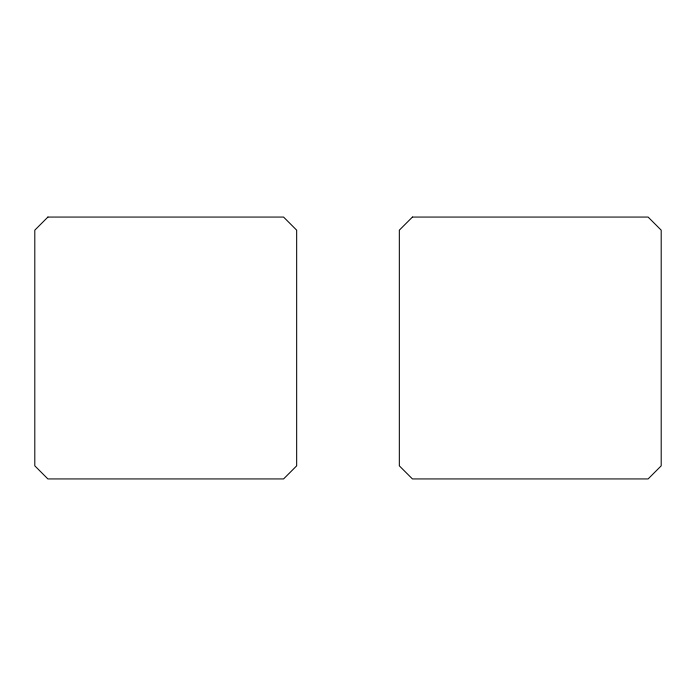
<?xml version="1.0" encoding="UTF-8"?>
<svg xmlns="http://www.w3.org/2000/svg" width="696" height="696" viewBox="0 0 696 696"><rect width="100%" height="100%" fill="white"/><g stroke="black" fill="none" stroke-linecap="round" stroke-linejoin="round"><path stroke-width="1.04" d="M47.893 217.065L34.8 230.159L34.8 465.842L47.893 478.935L283.577 478.935L296.67 465.842L296.67 230.159L283.577 217.065L47.893 217.065M412.423 217.065L399.33 230.159L399.33 465.842L412.423 478.935L648.106 478.935L661.2 465.842L661.2 230.159L648.106 217.065L412.423 217.065"/></g></svg>
